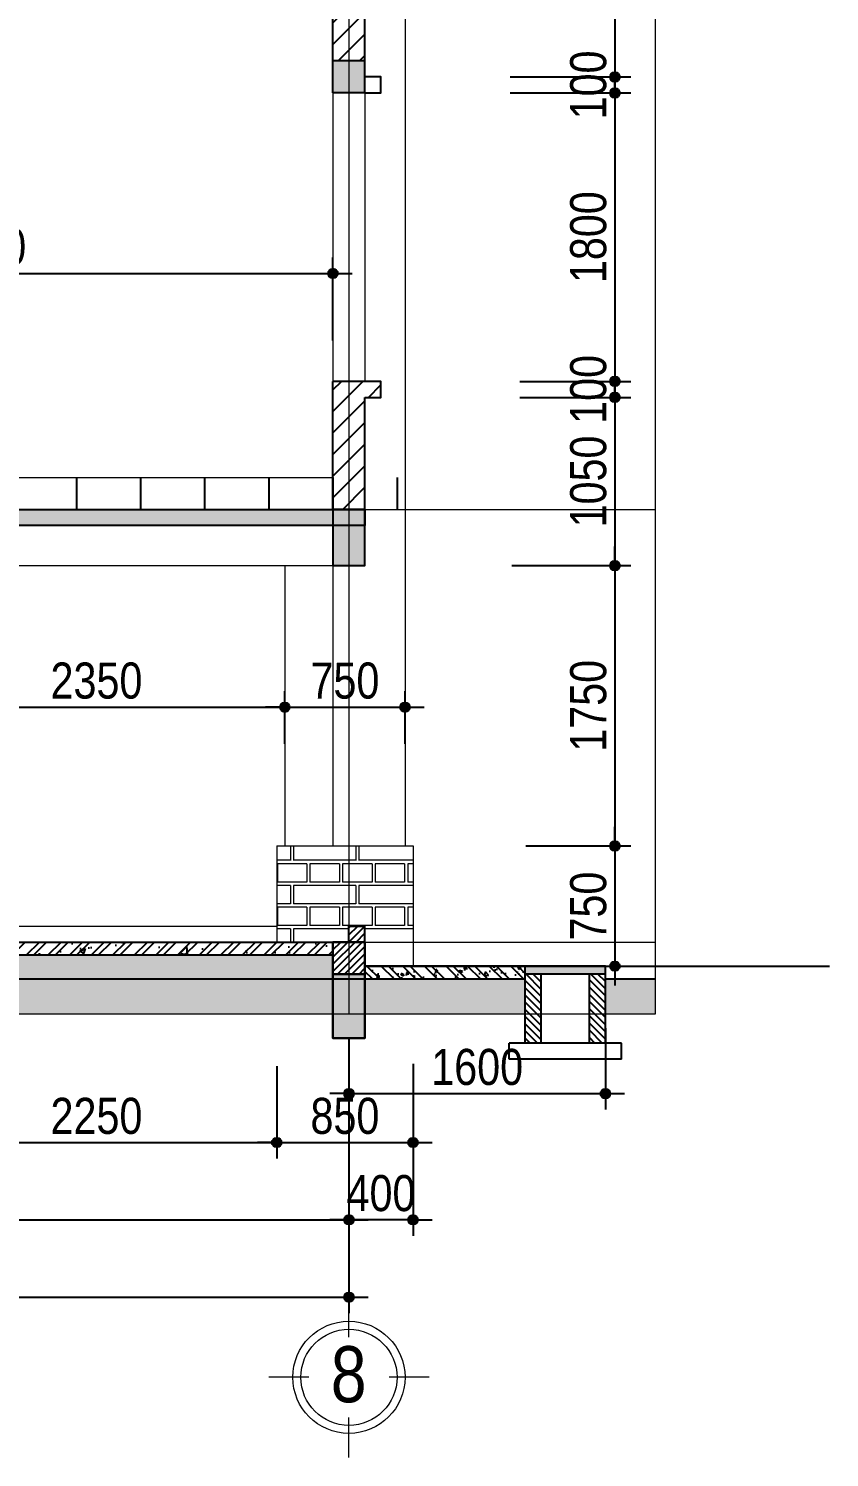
# Model space of a CAD drawing. Extents: x -79995 to 347433, y -157641 to 104789.
# Drawn here: x 17900 to 22896, y -97597 to -88679 of the extents above; entities that cross this region are included whole.
import ezdxf
from ezdxf.enums import TextEntityAlignment as Align

# ---------------------------------------------------------------- set-up
doc = ezdxf.new("R2010")
doc.units = 0
doc.linetypes.add('ACAD_ISO10W100', pattern=[18, 12, -3, 0, -3])
doc.layers.get('DEFPOINTS').update_dxf_attribs({"linetype": 'CONTINUOUS'})
for name, color, linetype in [('009', 251, 'CONTINUOUS'), ('04', 4, 'CONTINUOUS'), ('DIM', 1, 'CONTINUOUS'), ('DOOR', 20, 'CONTINUOUS'), ('HATCHNGOI', 22, 'CONTINUOUS'), ('TAGS', 60, 'CONTINUOUS'), ('TUONG', 131, 'CONTINUOUS')]:
    doc.layers.add(name, color=color, linetype=linetype)
for name, color, linetype, lineweight in [('CAY', 84, 'CONTINUOUS', 5), ('HACHT', 8, 'CONTINUOUS', 5), ('NET-THAY', 2, 'CONTINUOUS', 13), ('TEN TRUC', 3, 'CONTINUOUS', 18), ('TRUC', 24, 'CONTINUOUS', 0)]:
    doc.layers.add(name, color=color, linetype=linetype, lineweight=lineweight)
doc.styles.add('HEL-CONDENSE', font='')
doc.styles.get("Standard").update_dxf_attribs({"font": '', "height": 25})
doc.styles.add('VNI-HELVE-CONDENSEN', font='')
doc.styles.get('HEL-CONDENSE').set_extended_font_data('VNI-Helve-Condense')
doc.styles.get('Standard').set_extended_font_data('VNI-Helve-Condense')
doc.styles.get('VNI-HELVE-CONDENSEN').set_extended_font_data('VNI-Helve-Condense')
doc.dimstyles.new('D100', dxfattribs={"dimtxt": 225, "dimasz": 1.2, "dimexe": 100, "dimexo": 0, "dimgap": 50, "dimtad": 1, "dimdec": 0, "dimzin": 13, "dimdsep": 46, "dimtxsty": 'HEL-CONDENSE', "dimblk": 'D50', "dimcen": 0, "dimclrd": 1, "dimclre": 1, "dimclrt": 7, "dimadec": 0, "dimazin": 0, "dimtfac": 1, "dimtdec": 0, "dimtmove": 0, "dimatfit": 3, "dimldrblk": 'D50', "dimfxl": 1, "dimtolj": 1, "dimtzin": 13, "dimarcsym": 0})
doc.dimstyles.get("Standard").update_dxf_attribs({"dimtxt": 0.18, "dimasz": 0.18, "dimexe": 0.18, "dimexo": 0.0625, "dimgap": 0.09, "dimtad": 0, "dimtih": 1, "dimtoh": 1, "dimdec": 4, "dimzin": 0, "dimdsep": 46, "dimtxsty": 'Standard', "dimcen": 0.09, "dimadec": 0, "dimazin": 0, "dimtfac": 1, "dimtdec": 4, "dimtofl": 0, "dimtmove": 0, "dimatfit": 3, "dimfxl": 1, "dimtolj": 1, "dimtzin": 0, "dimarcsym": 0})
pattern_1 = [(180, (-1313457.57, -279910.98), (-3e-14, -270.968), [387.35, -19.05]), (180, (-1313457.57, -280025.28), (-3e-14, -270.968), [387.35, -19.05]), (180, (-1313559.17, -280046.46), (-3e-14, -270.968), [184.15, -19.05]), (180, (-1313559.17, -280160.76), (-3e-14, -270.968), [184.15, -19.05]), (270, (-1313457.57, -279910.98), (406.4, -7e-14), [114.3, -156.6672]), (270, (-1313438.5, -279910.98), (406.4, -7e-14), [114.3, -156.6672]), (270, (-1313559.17, -280046.46), (203.2, -4e-14), [114.3, -156.6672]), (270, (-1313540.12, -280046.46), (203.2, -4e-14), [114.3, -156.6672])]
pattern_2 = [(45, (-1313457.57, -279610.975), (-67.351921, 67.351921), [])]

# ---------------------------------------------------------------- blocks, each defined once
blk = doc.blocks.new('D50')
at = {"layer": 'DIM'}
blk.add_hatch(color=256, dxfattribs=at).paths.add_polyline_path([(25, 0, 1), (-25, 0, 1)])
blk.add_line((25, 0), (100, 0), dxfattribs=at)
blk.add_circle((0, 0), 25, dxfattribs=at)
blk = doc.blocks.new('*D1065')
at = {"layer": 'DEFPOINTS', "color": 0, "transparency": 16777216}
for p in [(13898.5, -95209.6), (19898.5, -95209.6), (19898.5, -96113.6)]:
    blk.add_point(p, dxfattribs=at)
at = {"layer": 'DIM', "color": 1, "lineweight": -2, "transparency": 16777216}
for p, q in [((13898.5, -95209.6), (13898.5, -96213.6)), ((19898.5, -95209.6), (19898.5, -96213.6)), ((13899.7, -96113.6), (19897.3, -96113.6))]:
    blk.add_line(p, q, dxfattribs=at)
at = {"layer": 'DIM', "color": 1, "lineweight": -2, "transparency": 16777216, "xscale": 1.199999999999999, "yscale": 1.199999999999999, "zscale": 1.199999999999999, "rotation": 180}
blk.add_blockref('D50', (13898.5, -96113.6), dxfattribs=at)
at = {"layer": 'DIM', "color": 1, "lineweight": -2, "transparency": 16777216, "xscale": 1.199999999999999, "yscale": 1.199999999999999, "zscale": 1.199999999999999}
blk.add_blockref('D50', (19898.5, -96113.6), dxfattribs=at)
at = {"layer": 'DIM', "color": 7, "transparency": 16777216, "insert": (16898.5, -95948.7), "char_height": 225, "attachment_point": 5, "style": 'HEL-CONDENSE'}
blk.add_mtext('\\A1;6000', dxfattribs=at)
blk = doc.blocks.new('*D1066')
at = {"layer": 'DEFPOINTS', "color": 0, "transparency": 16777216}
for p in [(-13101.5, -95209.6), (19898.5, -95209.6), (19898.5, -96597)]:
    blk.add_point(p, dxfattribs=at)
at = {"layer": 'DIM', "color": 1, "lineweight": -2, "transparency": 16777216}
for p, q in [((-13101.5, -95209.6), (-13101.5, -96697)), ((19898.5, -95209.6), (19898.5, -96697)), ((-13100.3, -96597), (19897.3, -96597))]:
    blk.add_line(p, q, dxfattribs=at)
at = {"layer": 'DIM', "color": 1, "lineweight": -2, "transparency": 16777216, "xscale": 1.199999999999999, "yscale": 1.199999999999999, "zscale": 1.199999999999999, "rotation": 180}
blk.add_blockref('D50', (-13101.5, -96597), dxfattribs=at)
at = {"layer": 'DIM', "color": 1, "lineweight": -2, "transparency": 16777216, "xscale": 1.199999999999999, "yscale": 1.199999999999999, "zscale": 1.199999999999999}
blk.add_blockref('D50', (19898.5, -96597), dxfattribs=at)
at = {"layer": 'DIM', "color": 7, "transparency": 16777216, "insert": (3398.5, -96432.1), "char_height": 225, "attachment_point": 5, "style": 'HEL-CONDENSE'}
blk.add_mtext('\\A1;33000', dxfattribs=at)
blk = doc.blocks.new('A$C206177D3')
at = {"layer": 'TEN TRUC', "ltscale": 1000}
for p, q in [((-36.6, 240.1), (-36.6, 490.1)), ((-286.6, -9.9), (-536.6, -9.9)), ((463.4, -9.9), (213.4, -9.9)), ((-36.6, -509.9), (-36.6, -259.9))]:
    blk.add_line(p, q, dxfattribs=at)
blk.add_circle((-36.6, -9.9), 350, dxfattribs=at)
at = {"layer": 'TEN TRUC', "color": 254, "ltscale": 1000}
blk.add_circle((-36.6, -9.9), 300, dxfattribs=at)
blk = doc.blocks.new('*D1075')
at = {"layer": 'DEFPOINTS', "color": 0, "transparency": 16777216}
for p in [(19898.5, -95209.6), (20298.5, -95209.6), (19898.5, -96113.6)]:
    blk.add_point(p, dxfattribs=at)
at = {"layer": 'HATCHNGOI', "color": 1, "lineweight": -2, "transparency": 16777216}
for p, q in [((19898.5, -95209.6), (19898.5, -96213.6)), ((20298.5, -95209.6), (20298.5, -96213.6)), ((20297.3, -96113.6), (19899.7, -96113.6))]:
    blk.add_line(p, q, dxfattribs=at)
at = {"layer": 'HATCHNGOI', "color": 1, "lineweight": -2, "transparency": 16777216, "xscale": 1.199999999999999, "yscale": 1.199999999999999, "zscale": 1.199999999999999, "rotation": 180}
blk.add_blockref('D50', (19898.5, -96113.6), dxfattribs=at)
at = {"layer": 'HATCHNGOI', "color": 1, "lineweight": -2, "transparency": 16777216, "xscale": 1.199999999999999, "yscale": 1.199999999999999, "zscale": 1.199999999999999}
blk.add_blockref('D50', (20298.5, -96113.6), dxfattribs=at)
at = {"layer": 'HATCHNGOI', "color": 7, "transparency": 16777216, "insert": (20098.5, -95948.7), "char_height": 225, "attachment_point": 5, "style": 'HEL-CONDENSE'}
blk.add_mtext('\\A1;400', dxfattribs=at)
blk = doc.blocks.new('*D1170')
at = {"layer": 'DEFPOINTS', "color": 0, "linetype": 'Continuous', "transparency": 16777216}
for p in [(20753.6, -87380.7), (20903.6, -88980.7), (21557.4, -88980.7)]:
    blk.add_point(p, dxfattribs=at)
at = {"layer": 'DIM', "color": 1, "linetype": 'Continuous', "lineweight": -2, "transparency": 16777216}
for p, q in [((20753.6, -87380.7), (21657.4, -87380.7)), ((21557.4, -87381.9), (21557.4, -88979.5)), ((20903.6, -88980.7), (21657.4, -88980.7))]:
    blk.add_line(p, q, dxfattribs=at)
at = {"layer": 'DIM', "color": 1, "linetype": 'Continuous', "lineweight": -2, "transparency": 16777216, "xscale": 1.199999999999999, "yscale": 1.199999999999999, "zscale": 1.199999999999999}
for p, rotation in [((21557.4, -87380.7), 90), ((21557.4, -88980.7), 270)]:
    blk.add_blockref('D50', p, dxfattribs=dict(at, rotation=rotation))
at = {"layer": 'DIM', "color": 7, "linetype": 'Continuous', "transparency": 16777216, "insert": (21392.5, -88180.7), "char_height": 225, "attachment_point": 5, "rotation": 90, "style": 'HEL-CONDENSE'}
blk.add_mtext('\\A1;1600', dxfattribs=at)
blk = doc.blocks.new('*D1171')
at = {"layer": 'DEFPOINTS', "color": 0, "linetype": 'Continuous', "transparency": 16777216}
for p in [(20903.6, -88980.7), (20903.6, -89080.7), (21557.4, -89080.7)]:
    blk.add_point(p, dxfattribs=at)
at = {"layer": 'DIM', "color": 1, "linetype": 'Continuous', "lineweight": -2, "transparency": 16777216}
for p, q in [((20903.6, -88980.7), (21657.4, -88980.7)), ((21557.4, -88979.5), (21557.4, -88978.3)), ((21557.4, -88980.7), (21557.4, -89080.7)), ((20903.6, -89080.7), (21657.4, -89080.7)), ((21557.4, -89081.9), (21557.4, -89083.1))]:
    blk.add_line(p, q, dxfattribs=at)
at = {"layer": 'DIM', "color": 1, "linetype": 'Continuous', "lineweight": -2, "transparency": 16777216, "xscale": 1.199999999999999, "yscale": 1.199999999999999, "zscale": 1.199999999999999}
for p, rotation in [((21557.4, -88980.7), 270), ((21557.4, -89080.7), 90)]:
    blk.add_blockref('D50', p, dxfattribs=dict(at, rotation=rotation))
at = {"layer": 'DIM', "color": 7, "linetype": 'Continuous', "transparency": 16777216, "insert": (21392.5, -89030.7), "char_height": 225, "attachment_point": 5, "rotation": 90, "style": 'HEL-CONDENSE'}
blk.add_mtext('\\A1;100', dxfattribs=at)
blk = doc.blocks.new('*D1172')
at = {"layer": 'DEFPOINTS', "color": 0, "linetype": 'Continuous', "transparency": 16777216}
for p in [(20903.6, -89080.7), (20965.3, -90880.7), (21557.4, -90880.7)]:
    blk.add_point(p, dxfattribs=at)
at = {"layer": 'DIM', "color": 1, "linetype": 'Continuous', "lineweight": -2, "transparency": 16777216}
for p, q in [((20903.6, -89080.7), (21657.4, -89080.7)), ((21557.4, -89081.9), (21557.4, -90879.5)), ((20965.3, -90880.7), (21657.4, -90880.7))]:
    blk.add_line(p, q, dxfattribs=at)
at = {"layer": 'DIM', "color": 1, "linetype": 'Continuous', "lineweight": -2, "transparency": 16777216, "xscale": 1.199999999999999, "yscale": 1.199999999999999, "zscale": 1.199999999999999}
for p, rotation in [((21557.4, -89080.7), 90), ((21557.4, -90880.7), 270)]:
    blk.add_blockref('D50', p, dxfattribs=dict(at, rotation=rotation))
at = {"layer": 'DIM', "color": 7, "linetype": 'Continuous', "transparency": 16777216, "insert": (21392.5, -89980.7), "char_height": 225, "attachment_point": 5, "rotation": 90, "style": 'HEL-CONDENSE'}
blk.add_mtext('\\A1;1800', dxfattribs=at)
blk = doc.blocks.new('*D1173')
at = {"layer": 'DEFPOINTS', "color": 0, "linetype": 'Continuous', "transparency": 16777216}
for p in [(20965.3, -90880.7), (20965.3, -90980.7), (21557.4, -90980.7)]:
    blk.add_point(p, dxfattribs=at)
at = {"layer": 'DIM', "color": 1, "linetype": 'Continuous', "lineweight": -2, "transparency": 16777216}
for p, q in [((20965.3, -90880.7), (21657.4, -90880.7)), ((21557.4, -90879.5), (21557.4, -90878.3)), ((21557.4, -90880.7), (21557.4, -90980.7)), ((20965.3, -90980.7), (21657.4, -90980.7)), ((21557.4, -90981.9), (21557.4, -90983.1))]:
    blk.add_line(p, q, dxfattribs=at)
at = {"layer": 'DIM', "color": 1, "linetype": 'Continuous', "lineweight": -2, "transparency": 16777216, "xscale": 1.199999999999999, "yscale": 1.199999999999999, "zscale": 1.199999999999999}
for p, rotation in [((21557.4, -90880.7), 270), ((21557.4, -90980.7), 90)]:
    blk.add_blockref('D50', p, dxfattribs=dict(at, rotation=rotation))
at = {"layer": 'DIM', "color": 7, "linetype": 'Continuous', "transparency": 16777216, "insert": (21392.5, -90930.7), "char_height": 225, "attachment_point": 5, "rotation": 90, "style": 'HEL-CONDENSE'}
blk.add_mtext('\\A1;100', dxfattribs=at)
blk = doc.blocks.new('*D1174')
at = {"layer": 'DEFPOINTS', "color": 0, "linetype": 'Continuous', "transparency": 16777216}
for p in [(20965.3, -90980.7), (20915.3, -92030.7), (21557.4, -92030.7)]:
    blk.add_point(p, dxfattribs=at)
at = {"layer": 'DIM', "color": 1, "linetype": 'Continuous', "lineweight": -2, "transparency": 16777216}
for p, q in [((20965.3, -90980.7), (21657.4, -90980.7)), ((21557.4, -90981.9), (21557.4, -92029.5)), ((20915.3, -92030.7), (21657.4, -92030.7))]:
    blk.add_line(p, q, dxfattribs=at)
at = {"layer": 'DIM', "color": 1, "linetype": 'Continuous', "lineweight": -2, "transparency": 16777216, "xscale": 1.199999999999999, "yscale": 1.199999999999999, "zscale": 1.199999999999999}
for p, rotation in [((21557.4, -90980.7), 90), ((21557.4, -92030.7), 270)]:
    blk.add_blockref('D50', p, dxfattribs=dict(at, rotation=rotation))
at = {"layer": 'DIM', "color": 7, "linetype": 'Continuous', "transparency": 16777216, "insert": (21392.5, -91505.7), "char_height": 225, "attachment_point": 5, "rotation": 90, "style": 'HEL-CONDENSE'}
blk.add_mtext('\\A1;1050', dxfattribs=at)
blk = doc.blocks.new('*D1175')
at = {"layer": 'DEFPOINTS', "color": 0, "linetype": 'Continuous', "transparency": 16777216}
for p in [(20915.3, -92030.7), (21002.9, -93780.7), (21557.4, -93780.7)]:
    blk.add_point(p, dxfattribs=at)
at = {"layer": 'DIM', "color": 1, "linetype": 'Continuous', "lineweight": -2, "transparency": 16777216}
for p, q in [((20915.3, -92030.7), (21657.4, -92030.7)), ((21557.4, -92031.9), (21557.4, -93779.5)), ((21002.9, -93780.7), (21657.4, -93780.7))]:
    blk.add_line(p, q, dxfattribs=at)
at = {"layer": 'DIM', "color": 1, "linetype": 'Continuous', "lineweight": -2, "transparency": 16777216, "xscale": 1.199999999999999, "yscale": 1.199999999999999, "zscale": 1.199999999999999}
for p, rotation in [((21557.4, -92030.7), 90), ((21557.4, -93780.7), 270)]:
    blk.add_blockref('D50', p, dxfattribs=dict(at, rotation=rotation))
at = {"layer": 'DIM', "color": 7, "linetype": 'Continuous', "transparency": 16777216, "insert": (21392.5, -92905.7), "char_height": 225, "attachment_point": 5, "rotation": 90, "style": 'HEL-CONDENSE'}
blk.add_mtext('\\A1;1750', dxfattribs=at)
blk = doc.blocks.new('*D1176')
at = {"layer": 'DEFPOINTS', "color": 0, "linetype": 'Continuous', "transparency": 16777216}
for p in [(21002.9, -93780.7), (21002.9, -94530.7), (21557.4, -94530.7)]:
    blk.add_point(p, dxfattribs=at)
at = {"layer": 'DIM', "color": 1, "linetype": 'Continuous', "lineweight": -2, "transparency": 16777216}
for p, q in [((21002.9, -93780.7), (21657.4, -93780.7)), ((21557.4, -93781.9), (21557.4, -94529.5)), ((21002.9, -94530.7), (21657.4, -94530.7))]:
    blk.add_line(p, q, dxfattribs=at)
at = {"layer": 'DIM', "color": 1, "linetype": 'Continuous', "lineweight": -2, "transparency": 16777216, "xscale": 1.199999999999999, "yscale": 1.199999999999999, "zscale": 1.199999999999999}
for p, rotation in [((21557.4, -93780.7), 90), ((21557.4, -94530.7), 270)]:
    blk.add_blockref('D50', p, dxfattribs=dict(at, rotation=rotation))
at = {"layer": 'DIM', "color": 7, "linetype": 'Continuous', "transparency": 16777216, "insert": (21392.5, -94155.7), "char_height": 225, "attachment_point": 5, "rotation": 90, "style": 'HEL-CONDENSE'}
blk.add_mtext('\\A1;750', dxfattribs=at)
blk = doc.blocks.new('*D1198')
at = {"layer": 'DEFPOINTS', "color": 0, "linetype": 'Continuous', "transparency": 16777216}
for p in [(19798.5, -90207.2), (15398.5, -90403.8), (19798.5, -90625.7)]:
    blk.add_point(p, dxfattribs=at)
at = {"layer": 'DIM', "color": 1, "linetype": 'Continuous', "lineweight": -2, "transparency": 16777216}
for p, q in [((15398.5, -90403.8), (15398.5, -90107.2)), ((19798.5, -90625.7), (19798.5, -90107.2)), ((15399.7, -90207.2), (19797.3, -90207.2))]:
    blk.add_line(p, q, dxfattribs=at)
at = {"layer": 'DIM', "color": 1, "linetype": 'Continuous', "lineweight": -2, "transparency": 16777216, "xscale": 1.199999999999999, "yscale": 1.199999999999999, "zscale": 1.199999999999999, "rotation": 180}
blk.add_blockref('D50', (15398.5, -90207.2), dxfattribs=at)
at = {"layer": 'DIM', "color": 1, "linetype": 'Continuous', "lineweight": -2, "transparency": 16777216, "xscale": 1.199999999999999, "yscale": 1.199999999999999, "zscale": 1.199999999999999}
blk.add_blockref('D50', (19798.5, -90207.2), dxfattribs=at)
at = {"layer": 'DIM', "color": 7, "linetype": 'Continuous', "transparency": 16777216, "insert": (17598.5, -90042.3), "char_height": 225, "attachment_point": 5, "style": 'HEL-CONDENSE'}
blk.add_mtext('\\A1;4400', dxfattribs=at)
blk = doc.blocks.new('*D1275')
at = {"layer": 'DEFPOINTS', "color": 0, "linetype": 'Continuous', "transparency": 16777216}
for p in [(17198.5, -95154.3), (19448.5, -95154.3), (19448.5, -95631.5)]:
    blk.add_point(p, dxfattribs=at)
at = {"layer": 'DIM', "color": 1, "linetype": 'Continuous', "lineweight": -2, "transparency": 16777216}
for p, q in [((17198.5, -95154.3), (17198.5, -95731.5)), ((19448.5, -95154.3), (19448.5, -95731.5)), ((17199.7, -95631.5), (19447.3, -95631.5))]:
    blk.add_line(p, q, dxfattribs=at)
at = {"layer": 'DIM', "color": 1, "linetype": 'Continuous', "lineweight": -2, "transparency": 16777216, "xscale": 1.199999999999999, "yscale": 1.199999999999999, "zscale": 1.199999999999999, "rotation": 180}
blk.add_blockref('D50', (17198.5, -95631.5), dxfattribs=at)
at = {"layer": 'DIM', "color": 1, "linetype": 'Continuous', "lineweight": -2, "transparency": 16777216, "xscale": 1.199999999999999, "yscale": 1.199999999999999, "zscale": 1.199999999999999}
blk.add_blockref('D50', (19448.5, -95631.5), dxfattribs=at)
at = {"layer": 'DIM', "color": 7, "linetype": 'Continuous', "transparency": 16777216, "insert": (18323.5, -95466.6), "char_height": 225, "attachment_point": 5, "style": 'HEL-CONDENSE'}
blk.add_mtext('\\A1;2250', dxfattribs=at)
blk = doc.blocks.new('*D1276')
at = {"layer": 'DEFPOINTS', "color": 0, "linetype": 'Continuous', "transparency": 16777216}
for p in [(19448.5, -95154.3), (20298.5, -95141), (20298.5, -95631.5)]:
    blk.add_point(p, dxfattribs=at)
at = {"layer": 'DIM', "color": 1, "linetype": 'Continuous', "lineweight": -2, "transparency": 16777216}
for p, q in [((19448.5, -95154.3), (19448.5, -95731.5)), ((20298.5, -95141), (20298.5, -95731.5)), ((19449.7, -95631.5), (20297.3, -95631.5))]:
    blk.add_line(p, q, dxfattribs=at)
at = {"layer": 'DIM', "color": 1, "linetype": 'Continuous', "lineweight": -2, "transparency": 16777216, "xscale": 1.199999999999999, "yscale": 1.199999999999999, "zscale": 1.199999999999999, "rotation": 180}
blk.add_blockref('D50', (19448.5, -95631.5), dxfattribs=at)
at = {"layer": 'DIM', "color": 1, "linetype": 'Continuous', "lineweight": -2, "transparency": 16777216, "xscale": 1.199999999999999, "yscale": 1.199999999999999, "zscale": 1.199999999999999}
blk.add_blockref('D50', (20298.5, -95631.5), dxfattribs=at)
at = {"layer": 'DIM', "color": 7, "linetype": 'Continuous', "transparency": 16777216, "insert": (19873.5, -95466.6), "char_height": 225, "attachment_point": 5, "style": 'HEL-CONDENSE'}
blk.add_mtext('\\A1;850', dxfattribs=at)
blk = doc.blocks.new('*D1298')
at = {"layer": 'DEFPOINTS', "color": 0, "linetype": 'Continuous', "transparency": 16777216}
for p in [(19498.5, -92914.5), (17148.5, -93144), (19498.5, -93144)]:
    blk.add_point(p, dxfattribs=at)
at = {"layer": 'DIM', "color": 1, "linetype": 'Continuous', "lineweight": -2, "transparency": 16777216}
for p, q in [((17148.5, -93144), (17148.5, -92814.5)), ((19498.5, -93144), (19498.5, -92814.5)), ((17149.7, -92914.5), (19497.3, -92914.5))]:
    blk.add_line(p, q, dxfattribs=at)
at = {"layer": 'DIM', "color": 1, "linetype": 'Continuous', "lineweight": -2, "transparency": 16777216, "xscale": 1.199999999999999, "yscale": 1.199999999999999, "zscale": 1.199999999999999, "rotation": 180}
blk.add_blockref('D50', (17148.5, -92914.5), dxfattribs=at)
at = {"layer": 'DIM', "color": 1, "linetype": 'Continuous', "lineweight": -2, "transparency": 16777216, "xscale": 1.199999999999999, "yscale": 1.199999999999999, "zscale": 1.199999999999999}
blk.add_blockref('D50', (19498.5, -92914.5), dxfattribs=at)
at = {"layer": 'DIM', "color": 7, "linetype": 'Continuous', "transparency": 16777216, "insert": (18323.5, -92749.6), "char_height": 225, "attachment_point": 5, "style": 'HEL-CONDENSE'}
blk.add_mtext('\\A1;2350', dxfattribs=at)
blk = doc.blocks.new('*D1299')
at = {"layer": 'DEFPOINTS', "color": 0, "linetype": 'Continuous', "transparency": 16777216}
for p in [(20248.5, -92914.5), (19498.5, -93144), (20248.5, -93144)]:
    blk.add_point(p, dxfattribs=at)
at = {"layer": 'DIM', "color": 1, "linetype": 'Continuous', "lineweight": -2, "transparency": 16777216}
for p, q in [((19498.5, -93144), (19498.5, -92814.5)), ((20248.5, -93144), (20248.5, -92814.5)), ((19499.7, -92914.5), (20247.3, -92914.5))]:
    blk.add_line(p, q, dxfattribs=at)
at = {"layer": 'DIM', "color": 1, "linetype": 'Continuous', "lineweight": -2, "transparency": 16777216, "xscale": 1.199999999999999, "yscale": 1.199999999999999, "zscale": 1.199999999999999, "rotation": 180}
blk.add_blockref('D50', (19498.5, -92914.5), dxfattribs=at)
at = {"layer": 'DIM', "color": 1, "linetype": 'Continuous', "lineweight": -2, "transparency": 16777216, "xscale": 1.199999999999999, "yscale": 1.199999999999999, "zscale": 1.199999999999999}
blk.add_blockref('D50', (20248.5, -92914.5), dxfattribs=at)
at = {"layer": 'DIM', "color": 7, "linetype": 'Continuous', "transparency": 16777216, "insert": (19873.5, -92749.6), "char_height": 225, "attachment_point": 5, "style": 'HEL-CONDENSE'}
blk.add_mtext('\\A1;750', dxfattribs=at)
blk = doc.blocks.new('*D1332')
at = {"layer": '009', "color": 1, "lineweight": -2, "transparency": 16777216}
for p, q in [((21498.5, -94917.1), (21498.5, -95426.2)), ((19898.5, -94980.7), (19898.5, -95426.2)), ((19899.7, -95326.2), (21497.3, -95326.2))]:
    blk.add_line(p, q, dxfattribs=at)
at = {"layer": 'DEFPOINTS', "color": 0, "transparency": 16777216}
for p in [(21498.5, -94917.1), (19898.5, -94980.7), (21498.5, -95326.2)]:
    blk.add_point(p, dxfattribs=at)
at = {"layer": '009', "color": 1, "lineweight": -2, "transparency": 16777216, "xscale": 1.199999999999999, "yscale": 1.199999999999999, "zscale": 1.199999999999999, "rotation": 180}
blk.add_blockref('D50', (19898.5, -95326.2), dxfattribs=at)
at = {"layer": '009', "color": 1, "lineweight": -2, "transparency": 16777216, "xscale": 1.199999999999999, "yscale": 1.199999999999999, "zscale": 1.199999999999999}
blk.add_blockref('D50', (21498.5, -95326.2), dxfattribs=at)
at = {"layer": '009', "color": 7, "transparency": 16777216, "insert": (20698.5, -95161.3), "char_height": 225, "attachment_point": 5, "style": 'HEL-CONDENSE'}
blk.add_mtext('\\A1;1600', dxfattribs=at)

msp = doc.modelspace()

# ---------------------------------------------------------------- hatches: boundary and pattern name
at = {"layer": '009'}
h = msp.add_hatch(dxfattribs=at)
h.set_pattern_fill('ANSI31', color=256, scale=30, style=0)
h.set_pattern_definition(pattern_2)
h.paths.add_polyline_path([(19798.452, -85280.733), (19898.452, -85280.733), (19898.452, -84521.667), (19798.452, -84504.625)])
h.paths.add_polyline_path([(19998.452, -84538.709), (19898.452, -84521.667), (19898.452, -85280.733), (19998.452, -85280.733)])
h.paths.add_polyline_path([(19798.452, -88080.733), (19898.452, -88080.733), (19898.452, -87280.733), (19798.452, -87280.733)])
h.paths.add_polyline_path([(19998.452, -87380.733), (20098.452, -87380.733), (20098.452, -87280.733), (19998.452, -87280.733), (19898.452, -87280.733), (19898.452, -88080.733), (19998.452, -88080.733)])
h.paths.add_polyline_path([(19898.452, -88430.733), (19798.452, -88430.733), (19798.452, -88880.733), (19898.452, -88880.733)])
h.paths.add_polyline_path([(19998.452, -88430.733), (19898.452, -88430.733), (19898.452, -88880.733), (19998.452, -88880.733)])
h = msp.add_hatch(dxfattribs=at)
h.set_pattern_fill('ANSI31', color=256, scale=30, style=0)
h.set_pattern_definition(pattern_2)
h.paths.add_polyline_path([(19898.452, -90880.733), (19798.452, -90880.733), (19798.452, -91680.733), (19898.452, -91680.733)])
h.paths.add_polyline_path([(19998.452, -90980.733), (20098.452, -90980.733), (20098.452, -90880.733), (19998.452, -90880.733), (19898.452, -90880.733), (19898.452, -91680.733), (19998.452, -91680.733)])
h = msp.add_hatch(dxfattribs=at)
h.set_pattern_fill('ANSI31', color=256, scale=10, style=0)
h.set_pattern_definition([(45, (-1313457.57, -279610.975), (-22.4506403, 22.4506403), [])])
h.paths.add_polyline_path([(19998.452, -94280.733), (19898.452, -94280.733), (19898.452, -94380.733), (19998.452, -94380.733)])
h = msp.add_hatch(dxfattribs=at)
h.set_pattern_fill('ANSI32', color=256, scale=10, style=0)
h.set_pattern_definition([(45, (-1313457.57, -279610.975), (-67.351921, 67.351921), []), (45, (-1313412.67, -279610.975), (-67.351921, 67.351921), [])])
h.paths.add_polyline_path([(19798.452, -94380.733), (13898.452, -94380.733), (13898.452, -94460.733), (19798.452, -94460.733)])
h = msp.add_hatch(dxfattribs=at)
h.set_pattern_fill('ANSI31', color=256, scale=10, style=0)
h.set_pattern_definition([(45, (-1279403.777, -300869.024), (-22.4506403, 22.4506403), [])])
h.paths.add_polyline_path([(19898.452, -94380.733), (19798.452, -94380.733), (19798.452, -94580.733), (19898.452, -94580.733)])
h.paths.add_polyline_path([(19998.452, -94380.733), (19898.452, -94380.733), (19898.452, -94580.733), (19998.452, -94580.733)])
h = msp.add_hatch(dxfattribs=at)
h.set_pattern_fill('AR-CONC', color=256, style=0)
h.set_pattern_definition([(130, (1319200.68, -300869.02), (-182.184669, -15.939086), [19.05, -209.55]), (185, (1319200.68, -300869.02), (35.242826, 191.056643), [15.24, -167.64]), (79.549, (1319185.5, -300870.35), (-146.942502, 175.116688), [16.19, -178.09]), (133.8158, (1319200.68, -300818.22), (-271.07904, -42.042328), [28.575, -314.325]), (83.3644, (1319178.1, -300821.73), (-237.404234, 247.425556), [24.285, -267.135]), (188.816, (1319200.68, -300818.22), (-237.404606, 247.42512), [22.86, -251.46]), (159, (1319175.28, -300830.92), (-151.61488, -102.265519), [19.05, -209.55]), (214, (1319175.28, -300830.92), (-61.802028, 184.187966), [15.24, -167.64]), (108.5486, (1319162.65, -300839.45), (-213.41649, 81.922858), [16.19, -178.09]), (142.5, (1319200.68, -300869.024), (-3.0886033, 84.555039), [0, -165.608, 0, -170.18, 0, -168.275]), (172.5, (1319200.68, -300869.02), (-66.8196625, 100.180575), [0, -97.028, 0, -161.798, 0, -64.135]), (212.5, (1319257.324, -300869.024), (-135.590595, -5.728744), [0, -63.5, 0, -198.12, 0, -262.89]), (222.5, (1319282.72, -300869.02), (-148.129181, 25.426491), [0, -82.55, 0, -131.572, 0, -186.69])])
h.paths.add_polyline_path([(19998.452, -94530.733), (20998.452, -94530.733), (20998.452, -94610.733), (19998.452, -94610.733), (19998.452, -94580.733)])
h = msp.add_hatch(dxfattribs=at)
h.set_pattern_fill('ANSI32', color=256, scale=10, style=0)
h.set_pattern_definition([(135, (1319200.68, -300869.02), (67.351921, 67.351921), []), (135, (1319155.78, -300869.02), (67.351921, 67.351921), [])])
h.paths.add_polyline_path([(19998.452, -94530.733), (20998.452, -94530.733), (20998.452, -94610.733), (19998.452, -94610.733), (19998.452, -94580.733)])
h = msp.add_hatch(dxfattribs=at)
h.set_pattern_fill('AR-HBONE', color=256, style=0)
h.set_pattern_definition([(45, (-1313457.57, -279610.98), (1e-14, 143.684098), [304.8, -101.6]), (135, (-1313385.73, -279539.13), (1e-14, 143.684098), [304.8, -101.6])])
h.paths.add_polyline_path([(-14701.548, -94830.733), (-14701.548, -94610.733), (-15386.532, -94610.733), (-15386.532, -94830.733)])
h.paths.add_polyline_path([(20998.452, -94830.733), (20998.452, -94610.733), (-14201.548, -94610.733), (-14201.548, -94830.733)])
h.paths.add_polyline_path([(21498.452, -94610.733), (21498.452, -94830.733), (21808.188, -94830.733), (21808.188, -94610.733)])
h = msp.add_hatch(dxfattribs=at)
h.set_pattern_fill('ANSI31', color=256, scale=10, style=0)
h.set_pattern_definition([(135, (1319200.682, -300869.024), (22.4506403, 22.4506403), [])])
h.paths.add_polyline_path([(21398.452, -95010.733), (21498.452, -95010.733), (21498.452, -94580.733), (21398.452, -94580.733)])
h.paths.add_polyline_path([(21098.452, -94580.733), (20998.452, -94580.733), (20998.452, -95010.733), (21098.452, -95010.733)])
at = {"layer": '04'}
h = msp.add_hatch(dxfattribs=at)
h.set_pattern_fill('AR-CONC', color=256, scale=2, style=0)
h.set_pattern_definition([(50, (-1313457.57, -279610.98), (364.36934, -31.87817), [38.1, -419.1]), (355, (-1313457.57, -279610.98), (-70.48565, 382.11329), [30.48, -335.28]), (100.451, (-1313427.2, -279613.63), (293.885, 350.23338), [32.38, -356.18]), (46.1842, (-1313457.57, -279509.38), (542.15808, -84.08466), [57.15, -628.65]), (96.6356, (-1313412.4, -279516.4), (474.80847, 494.85111), [48.57, -534.27]), (351.184, (-1313457.57, -279509.4), (474.8092, 494.85024), [45.72, -502.92]), (21, (-1313406.77, -279534.78), (303.22976, -204.53104), [38.1, -419.1]), (326, (-1313406.77, -279534.78), (123.60406, 368.37593), [30.48, -335.28]), (71.4514, (-1313381.5, -279551.82), (426.83298, 163.84572), [32.38, -356.18]), (37.5, (-1313457.57, -279610.98), (6.177207, 169.110078), [0, -331.216, 0, -340.36, 0, -336.55]), (7.5, (-1313457.57, -279610.98), (133.639325, 200.36115), [0, -194.056, 0, -323.596, 0, -128.27]), (327.5, (-1313570.85, -279610.98), (271.18119, -11.457488), [0, -127, 0, -396.24, 0, -525.78]), (317.5, (-1313621.65, -279610.98), (296.258363, 50.85298), [0, -165.1, 0, -263.144, 0, -373.38])])
h.paths.add_polyline_path([(19798.452, -94380.733), (13898.452, -94380.733), (13898.452, -94460.733), (19798.452, -94460.733)])
h = msp.add_hatch(dxfattribs=at)
h.set_pattern_fill('AR-SAND', color=256, scale=2, style=0)
h.set_pattern_definition([(37.5, (-1313457.57, -279610.975), (-3.2000626, 97.8826475), [0, -77.216, 0, -86.36, 0, -82.55]), (7.5, (-1313457.57, -279610.98), (89.904657, 143.36502), [0, -41.656, 0, -69.596, 0, -26.67]), (327.5, (-1313520.05, -279610.975), (158.198474, 0.287437), [0, -25.4, 0, -91.44, 0, -119.38]), (317.5, (-1313520.05, -279610.98), (152.71129, 44.585865), [0, -12.7, 0, -59.944, 0, -68.58])])
h.paths.add_polyline_path([(10898.452, -94460.733), (10898.452, -94610.733), (13898.452, -94610.733), (13898.452, -94460.733)])
h.paths.add_polyline_path([(19798.452, -94610.733), (19798.452, -94530.733), (19798.452, -94460.733), (13898.452, -94460.733), (13898.452, -94610.733)])
msp.add_hatch(color=256, dxfattribs=at).paths.add_polyline_path([(20998.452, -94530.733), (20998.452, -94580.733), (21498.452, -94580.733), (21498.452, -94530.733)])
h = msp.add_hatch(color=256, dxfattribs=at)
h.paths.add_polyline_path([(19898.452, -94580.733), (19798.452, -94580.733), (19798.452, -94980.733), (19898.452, -94980.733)])
h.paths.add_polyline_path([(19998.452, -94580.733), (19898.452, -94580.733), (19898.452, -94980.733), (19998.452, -94980.733)])
h = msp.add_hatch(color=256, dxfattribs=at)
h.paths.add_polyline_path([(19898.452, -94580.733), (19998.452, -94580.733), (19998.452, -94980.733), (19898.452, -94980.733)])
h.paths.add_polyline_path([(19798.452, -94580.733), (19898.452, -94580.733), (19898.452, -94980.733), (19798.452, -94980.733)])
at = {"layer": 'HACHT'}
h = msp.add_hatch(dxfattribs=at)
h.set_pattern_fill('AR-BRELM', color=256, scale=2, angle=180, style=0)
h.set_pattern_definition(pattern_1)
h.paths.add_polyline_path([(19898.452, -94280.733), (19948.452, -94280.733), (19948.452, -93780.733), (19448.452, -93780.733), (19448.452, -94380.733), (19898.452, -94380.733)])
h = msp.add_hatch(dxfattribs=at)
h.set_pattern_fill('AR-BRELM', color=256, scale=2, angle=180, style=0)
h.set_pattern_definition(pattern_1)
h.paths.add_polyline_path([(19948.452, -94280.733), (19998.452, -94280.733), (19998.452, -94380.733), (20298.452, -94380.733), (20298.452, -93780.733), (19948.452, -93780.733)])
at = {"layer": 'TUONG'}
h = msp.add_hatch(color=256, dxfattribs=at)
h.paths.add_polyline_path([(19898.452, -88880.733), (19798.452, -88880.733), (19798.452, -89080.733), (19898.452, -89080.733)])
h.paths.add_polyline_path([(19998.452, -88880.733), (19898.452, -88880.733), (19898.452, -89080.733), (19998.452, -89080.733)])
msp.add_hatch(color=256, dxfattribs=at).paths.add_polyline_path([(-13201.548, -91680.733), (19998.452, -91680.733), (19998.452, -91780.733), (-13201.548, -91780.733)])

# ---------------------------------------------------------------- linework, layer by layer
at = {"layer": '009'}
msp.add_line((19998.452, -94530.733), (22895.765, -94530.733), dxfattribs=at)
at = {"layer": '04'}
for p, q in [((19898.452, -94380.733), (19898.452, -94280.733)), ((19898.452, -94280.733), (19998.452, -94280.733)), ((19898.452, -94380.733), (19898.452, -94280.733)), ((19998.452, -94280.733), (19898.452, -94280.733)), ((19998.452, -94380.733), (19998.452, -94280.733)), ((19998.452, -94380.733), (19998.452, -94280.733)), ((-13001.548, -94380.733), (19898.452, -94380.733)), ((-13001.548, -94460.733), (19798.452, -94460.733)), ((21498.452, -94530.733), (19998.452, -94530.733)), ((20998.452, -95010.733), (20998.452, -94530.733)), ((21498.452, -95010.733), (21498.452, -94530.733)), ((21498.452, -94580.733), (20998.452, -94580.733)), ((21098.452, -95010.733), (21098.452, -94580.733)), ((21398.452, -95010.733), (21398.452, -94580.733)), ((20898.452, -95110.733), (20898.452, -95010.733)), ((21598.452, -95110.733), (21598.452, -95010.733))]:
    msp.add_line(p, q, dxfattribs=at)
for points in [[(19998.452, -94580.733), (19798.452, -94580.733), (19798.452, -94380.733), (19998.452, -94380.733)], [(19798.452, -94580.733), (19998.452, -94580.733), (19998.452, -94380.733), (19798.452, -94380.733)]]:
    msp.add_lwpolyline(points, close=True, dxfattribs=at)
at = {"layer": 'CAY'}
for p, q in [((19798.452, -94530.733), (19798.452, -94610.733)), ((19798.452, -94530.733), (19798.452, -94610.733)), ((19998.452, -94530.733), (19998.452, -94610.733)), ((19998.452, -94530.733), (19998.452, -94610.733))]:
    msp.add_line(p, q, dxfattribs=at)
at = {"layer": 'DOOR'}
for p, q in [((18198.444, -91480.733), (18198.444, -91680.733)), ((18598.444, -91480.733), (18598.444, -91680.733)), ((18598.444, -91480.733), (18598.444, -91680.733)), ((18998.444, -91480.733), (18998.444, -91680.733)), ((19398.444, -91480.733), (19398.444, -91680.733)), ((19798.444, -91480.733), (19798.444, -91680.733)), ((20198.444, -91480.733), (20198.444, -91680.733))]:
    msp.add_line(p, q, dxfattribs=at)
at = {"layer": 'NET-THAY'}
for p, q in [((19798.452, -89080.733), (19798.452, -90880.733)), ((19998.452, -89080.733), (19998.452, -90880.733)), ((6898.452, -91480.733), (19798.452, -91480.733)), ((19798.452, -92030.733), (19798.452, -93780.733)), ((17198.452, -94280.733), (19448.452, -94280.733))]:
    msp.add_line(p, q, dxfattribs=at)
for points in [[(20248.452, -84480.733), (20248.452, -93780.733)], [(-13001.548, -92030.733), (19998.452, -92030.733)], [(19498.452, -92030.733), (19498.452, -93780.733)], [(19448.452, -93780.733), (19448.452, -94380.733)], [(19448.452, -93780.733), (20298.452, -93780.733)], [(20298.452, -93780.733), (20298.452, -94530.733)], [(19998.452, -94380.733), (5398.452, -94380.733)]]:
    msp.add_lwpolyline(points, dxfattribs=at)
at = {"layer": 'TRUC', "linetype": 'ACAD_ISO10W100', "ltscale": 0.2}
msp.add_lwpolyline([(-15386.532, -80769.167), (21808.188, -80769.167), (21808.188, -94830.733), (-15386.532, -94830.733)], close=True, dxfattribs=at)
for points in [[(19898.452, -80769.167), (19898.452, -94830.733)], [(-15386.532, -91680.733), (19998.452, -91680.733)], [(-15386.532, -91680.733), (21808.188, -91680.733)], [(-15386.532, -94380.733), (21808.188, -94380.733)]]:
    msp.add_lwpolyline(points, dxfattribs=at)
at = {"layer": 'TUONG'}
for p, q in [((19798.452, -89080.733), (19798.452, -87280.733)), ((19998.452, -89080.733), (19998.452, -87380.733)), ((19998.452, -88880.733), (19798.452, -88880.733)), ((19998.452, -89080.733), (19798.452, -89080.733)), ((19798.452, -91680.733), (19798.452, -90880.733)), ((19998.452, -90880.733), (19798.452, -90880.733)), ((19998.452, -91680.733), (19998.452, -90980.733))]:
    msp.add_line(p, q, dxfattribs=at)
at = {"layer": 'TUONG', "color": 4}
for p, q in [((19798.452, -91830.733), (19798.452, -92030.733)), ((21598.452, -95010.733), (20898.452, -95010.733)), ((21598.452, -95110.733), (20898.452, -95110.733))]:
    msp.add_line(p, q, dxfattribs=at)
at = {"layer": 'TUONG'}
for points in [[(19998.452, -89080.733), (20098.452, -89080.733), (20098.452, -88980.733), (19998.452, -88980.733)], [(19998.452, -90980.733), (20098.452, -90980.733), (20098.452, -90880.733), (19998.452, -90880.733)]]:
    msp.add_lwpolyline(points, dxfattribs=at)
msp.add_lwpolyline([(-13201.548, -91680.733), (19998.452, -91680.733), (19998.452, -91780.733), (-13201.548, -91780.733)], close=True, dxfattribs=at)
at = {"layer": 'TUONG', "color": 4}
for points in [[(19998.452, -91680.733), (19798.452, -91680.733), (19798.452, -92030.733), (19998.452, -92030.733)], [(19798.452, -94980.733), (19998.452, -94980.733), (19998.452, -94580.733), (19798.452, -94580.733)], [(19998.452, -94980.733), (19798.452, -94980.733), (19798.452, -94580.733), (19998.452, -94580.733)]]:
    msp.add_lwpolyline(points, close=True, dxfattribs=at)
for points in [[(-14201.548, -94610.733), (20998.452, -94610.733)], [(21498.452, -94610.733), (21808.188, -94610.733)]]:
    msp.add_lwpolyline(points, dxfattribs=at)
at = {"layer": 'TUONG'}
msp.add_trace([(19998.452, -92030.733), (19798.452, -92030.733), (19998.452, -91680.733), (19798.452, -91680.733)], dxfattribs=at)

# ---------------------------------------------------------------- block references
at = {"layer": 'TAGS', "ltscale": 1000}
ref = msp.add_blockref('A$C206177D3', (19935.074, -97087.101), dxfattribs=at)
ref.add_attrib('A', '8', dxfattribs={"color": 7, "ltscale": 1000, "height": 350, "style": 'VNI-HELVE-CONDENSEN'}).set_placement((19896.77, -97252.739), align=Align.CENTER)

# ---------------------------------------------------------------- dimensions: what is measured, and where the dimension line sits
at = {"layer": '009'}
dim = msp.add_linear_dim(base=(21498.452, -95326.162), p1=(19898.452, -94980.733), p2=(21498.452, -94917.078), dimstyle='D100', dxfattribs=at)
dim.commit()
dim.dimension.update_dxf_attribs({"geometry": '*D1332', "text_midpoint": (20698.452, -95161.262)})
at = {"layer": 'DIM', "linetype": 'Continuous'}
for base, p1, p2, picture, middle in [((21557.369, -88980.733), (20753.551, -87380.733), (20903.551, -88980.733), '*D1170', (21392.469, -88180.733)), ((21557.369, -90880.733), (20903.551, -89080.733), (20965.293, -90880.733), '*D1172', (21392.469, -89980.733)), ((21557.369, -92030.733), (20965.293, -90980.733), (20915.293, -92030.733), '*D1174', (21392.469, -91505.733)), ((21557.369, -93780.733), (20915.293, -92030.733), (21002.911, -93780.733), '*D1175', (21392.469, -92905.733)), ((21557.369, -94530.733), (21002.911, -93780.733), (21002.911, -94530.733), '*D1176', (21392.469, -94155.733))]:
    dim = msp.add_linear_dim(base=base, p1=p1, p2=p2, angle=90, dimstyle='D100', override={"dimtmove": 1}, dxfattribs=at)
    dim.commit()
    dim.dimension.update_dxf_attribs({"geometry": picture, "text_midpoint": middle})
for base, p1, p2, picture, middle in [((21557.369, -89080.733), (20903.551, -88980.733), (20903.551, -89080.733), '*D1171', (21557.369, -89030.733)), ((21557.369, -90980.733), (20965.293, -90880.733), (20965.293, -90980.733), '*D1173', (21557.369, -90930.733))]:
    dim = msp.add_linear_dim(base=base, p1=p1, p2=p2, angle=90, dimstyle='D100', override={"dimtmove": 1}, dxfattribs=at)
    dim.commit()
    dim.dimension.update_dxf_attribs({"geometry": picture, "text_midpoint": middle, "dimtype": 160})
for base, p1, p2, picture, middle in [((19798.452, -90207.237), (15398.452, -90403.804), (19798.452, -90625.741), '*D1198', (17598.452, -90042.337)), ((19498.452, -92914.465), (17148.452, -93144.019), (19498.452, -93144.019), '*D1298', (18323.452, -92749.565)), ((20248.452, -92914.465), (19498.452, -93144.019), (20248.452, -93144.019), '*D1299', (19873.452, -92749.565)), ((19448.452, -95631.539), (17198.452, -95154.252), (19448.452, -95154.252), '*D1275', (18323.452, -95466.639)), ((20298.452, -95631.539), (19448.452, -95154.252), (20298.452, -95140.992), '*D1276', (19873.452, -95466.639))]:
    dim = msp.add_linear_dim(base=base, p1=p1, p2=p2, dimstyle='D100', override={"dimtmove": 1}, dxfattribs=at)
    dim.commit()
    dim.dimension.update_dxf_attribs({"geometry": picture, "text_midpoint": middle})
at = {"layer": 'DIM'}
dim = msp.add_aligned_dim(p1=(-13101.548, -95209.635), p2=(19898.452, -95209.635), distance=-1387.32, dimstyle='D100', dxfattribs=at)
dim.commit()
dim.dimension.update_dxf_attribs({"geometry": '*D1066', "text_midpoint": (3398.452, -96432.055)})
dim = msp.add_linear_dim(base=(19898.452, -96113.596), p1=(13898.452, -95209.635), p2=(19898.452, -95209.635), angle=180, dimstyle='D100', override={"dimtmove": 1}, dxfattribs=at)
dim.commit()
dim.dimension.update_dxf_attribs({"geometry": '*D1065', "text_midpoint": (16898.452, -95948.696)})
at = {"layer": 'HATCHNGOI', "color": 14}
dim = msp.add_linear_dim(base=(19898.452, -96113.596), p1=(20298.452, -95209.635), p2=(19898.452, -95209.635), dimstyle='Standard', override={"dimtxt": 225, "dimasz": 1.2, "dimexe": 100, "dimexo": 0, "dimgap": 50, "dimtad": 1, "dimtih": 0, "dimtoh": 0, "dimdec": 2, "dimzin": 13, "dimtxsty": 'HEL-CONDENSE', "dimblk": 'D50', "dimcen": 0, "dimclrd": 1, "dimclre": 1, "dimclrt": 7, "dimtdec": 2, "dimtofl": 1, "dimldrblk": 'D50', "dimtzin": 13}, dxfattribs=at)
dim.commit()
dim.dimension.update_dxf_attribs({"geometry": '*D1075', "text_midpoint": (20098.452, -96113.596), "dimtype": 160})

doc.saveas('drawing.dxf')
